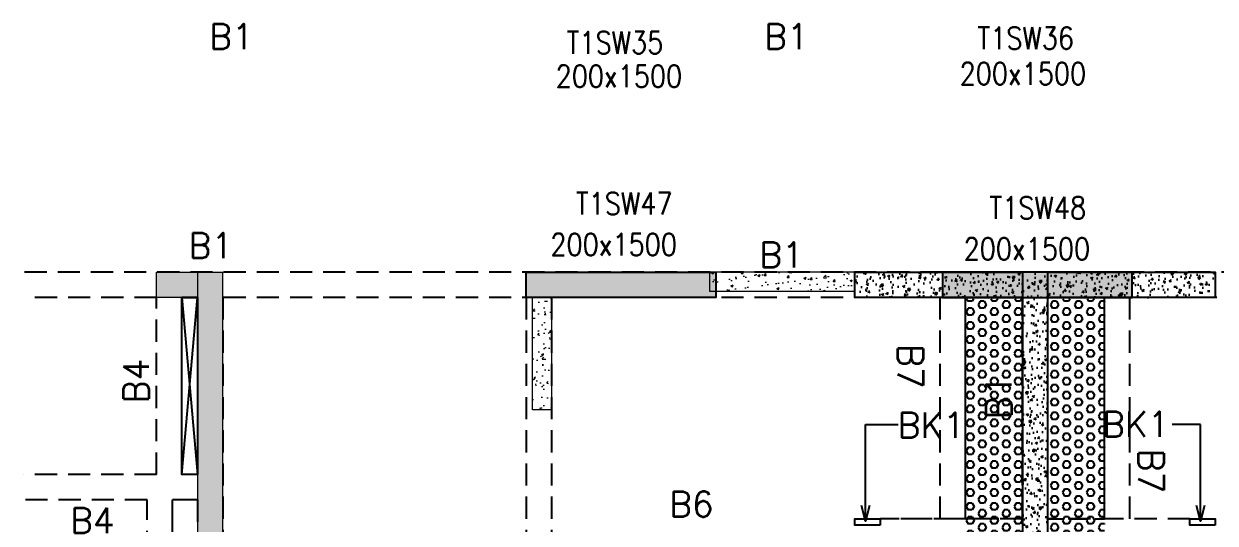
# Model space of a CAD drawing. Header units: millimetres. Extents: x 1078357 to 2594950, y -4969473 to -4636555.
# Drawn here: x 1829556 to 1838981, y -4658673 to -4654725 of the extents above; entities that cross this region are included whole.
import ezdxf

# ---------------------------------------------------------------- set-up
doc = ezdxf.new("R2010")
doc.units = ezdxf.units.MM
doc.linetypes.add('CONTINOUS', pattern=[0])
doc.linetypes.add('HIDDEN', pattern=[0.375, 0.25, -0.125])
doc.layers.get('0').update_dxf_attribs({"lineweight": 0})
for name, color, linetype, lineweight in [('A-_ANOTDIMA_D-', 6, 'Continuous', 13), ('COL. NO.', 30, 'Continuous', 25), ('COL. SIZE', 7, 'Continuous', 25), ('RCC UPSTAND', 43, 'Continuous', 30), ('S-NON STR RCC WALL', 8, 'Continuous', 0)]:
    doc.layers.add(name, color=color, linetype=linetype, lineweight=lineweight)
for name, color, linetype in [('B-200x300', 212, 'HIDDEN'), ('B-200x325', 201, 'HIDDEN'), ('B-200x375', 41, 'HIDDEN'), ('B-200x400', 44, 'HIDDEN'), ('B-200x650', 241, 'HIDDEN'), ('BK1-200x650', 241, 'HIDDEN'), ('DROP SLAB', 8, 'Continuous'), ('NON STR. RCC WALL', 6, 'Continuous'), ('S-COLUMN_SHEAR WALL', 1, 'Continuous'), ('SLAB FOLD', 8, 'Continuous'), ('UP TO 10FRS', 30, 'Continuous')]:
    doc.layers.add(name, color=color, linetype=linetype)
doc.styles.add('Roman', font='romans')
doc.styles.add('ROMANS', font='romans.shx', dxfattribs={"width": 0.85})
doc.dimstyles.new('HARESH', dxfattribs={"dimtxt": 150, "dimasz": 75, "dimexe": 0, "dimexo": 0, "dimgap": 25, "dimtad": 1, "dimdec": 0, "dimdsep": 46, "dimtxsty": 'Roman', "dimblk": 'OBLIQUE', "dimcen": 225, "dimdle": 25, "dimclrd": 2, "dimclre": 2, "dimclrt": 7, "dimadec": 8, "dimazin": 1, "dimtfac": 1, "dimtdec": 0, "dimtmove": 0, "dimatfit": 0, "dimfxl": 1, "dimlwd": -1, "dimlwe": -1, "dimarcsym": 0})
pattern_1 = [(230, (4374875.64, -7862687.78), (-143.4520365, 12.550427), [15, -165]), (175, (4374875.64, -7862687.78), (27.7502667, -150.438427), [12, -132]), (280.4514445, (4374863.69, -7862686.74), (-115.7017693, -137.887998), [12.7480384, -140.2284224]), (226.1842, (4374875.64, -7862727.78), (-213.448266, 33.103856), [22.5, -247.5]), (276.6356355, (4374857.86, -7862725.02), (-186.932389, -194.82372), [19.122068, -210.342752]), (171.184164, (4374875.64, -7862727.78), (-186.932389, -194.82372), [18, -198]), (201, (4374855.64, -7862717.78), (-119.3814104, 80.523778), [15, -165]), (146, (4374855.64, -7862717.78), (-48.6630664, -145.030009), [12, -132]), (251.4514447, (4374845.7, -7862711.07), (-168.0444753, -64.5062306), [12.748038, -140.2284224]), (217.5, (4374875.644, -7862687.78), (-2.43197106, -66.57877077), [0, -130.4, 0, -134, 0, -132.5]), (187.5, (4374875.644, -7862687.78), (-52.6139075, -78.8823424), [0, -76.4, 0, -127.4, 0, -50.5]), (147.5, (4374920.244, -7862687.78), (-106.7644872, 4.51097435), [0, -50, 0, -156, 0, -207]), (137.5, (4374940.24, -7862687.78), (-116.6372339, -20.0209965), [0, -65, 0, -103.6, 0, -147])]
pattern_2 = [(180, (718156.575, 218286.41), (-7e-15, -54.99261315), [31.75, -63.5]), (300, (718156.575, 218286.41), (47.625, 27.4963066), [31.75, -63.5]), (240, (718124.825, 218286.41), (47.625, -27.4963066), [31.75, -63.5])]

# ---------------------------------------------------------------- blocks, each defined once
blk = doc.blocks.new('_Oblique')
at = {"color": 0, "linetype": 'ByBlock', "lineweight": -2}
blk.add_line((-0.5, -0.5), (0.5, 0.5), dxfattribs=at)
blk = doc.blocks.new('G$CD63B60BD')
at = {"layer": 'COL. NO.', "linetype": 'Continuous', "style": 'ROMANS', "width": 0.85}
for s, p in [('T1SW36', (24393.6, 8712.9, -320.4)), ('T1SW35', (21143.9, 8676.9, -320.4)), ('T1SW47', (21217.5, 7404.4, -320.4)), ('T1SW48', (24489.2, 7371.3, -320.4))]:
    blk.add_text(s, height=175, dxfattribs=at).set_placement(p)
at = {"layer": 'COL. SIZE', "linetype": 'Continuous', "style": 'ROMANS', "width": 0.85}
for p in [(21057.7, 8411.3, -320.4), (24253.5, 8431.8, -320.4), (21016.2, 7080.9, -320.4), (24285.2, 7046.4, -320.4)]:
    blk.add_text('200x1500', height=175, dxfattribs=at).set_placement(p)

msp = doc.modelspace()

# ---------------------------------------------------------------- hatches: boundary and pattern name
at = {"layer": 'RCC UPSTAND'}
h = msp.add_hatch(dxfattribs=at)
h.set_pattern_fill('AR-CONC', color=8, scale=20, angle=180)
h.set_pattern_definition(pattern_1)
h.paths.add_polyline_path([(1836131.1, -4656687.8), (1837456.1, -4656687.8), (1837456.1, -4656887.8), (1836131.1, -4656887.8)])
h = msp.add_hatch(dxfattribs=at)
h.set_pattern_fill('AR-CONC', color=8, scale=20, angle=180)
h.set_pattern_definition([(230, (4374875.64, -7862687.78), (-143.4520365, 12.550427), [15, -165]), (175, (4374875.64, -7862687.78), (27.7502667, -150.438427), [12, -132]), (280.4514445, (4374863.69, -7862686.74), (-115.7017693, -137.887998), [12.7480384, -140.2284224]), (226.1842, (4374875.64, -7862727.78), (-213.448266, 33.103856), [22.5, -247.5]), (276.6356355, (4374857.86, -7862725.02), (-186.932389, -194.82372), [19.122068, -210.342752]), (171.184164, (4374875.64, -7862727.78), (-186.932389, -194.82372), [18, -198]), (201, (4374855.64, -7862717.78), (-119.3814104, 80.523778), [15, -165]), (146, (4374855.64, -7862717.78), (-48.6630664, -145.030009), [12, -132]), (251.4514447, (4374845.7, -7862711.07), (-168.0444753, -64.5062306), [12.748038, -140.2284224]), (217.5, (4374875.644, -7862687.78), (-2.43197106, -66.57877077), [0, -130.4, 0, -134, 0, -132.5]), (187.5, (4374875.644, -7862687.78), (-52.6139075, -78.8823424), [0, -76.4, 0, -127.4, 0, -50.5]), (147.5, (4374920.244, -7862687.78), (-106.7644872, 4.51097435), [0, -50, 0, -156, 0, -207]), (137.5, (4374940.24, -7862687.78), (-116.6372339, -20.0209965), [0, -65, 0, -103.6, 0, -147])])
h.paths.add_polyline_path([(1837456.1, -4658837.8), (1837656.1, -4658837.8), (1837656.1, -4656687.8), (1837456.1, -4656687.8)])
h = msp.add_hatch(dxfattribs=at)
h.set_pattern_fill('AR-CONC', color=8, scale=20, angle=180)
h.set_pattern_definition(pattern_1)
h.paths.add_polyline_path([(1837656.1, -4656687.8), (1838981.1, -4656687.8), (1838981.1, -4656887.8), (1837656.1, -4656887.8)])
at = {"layer": 'S-COLUMN_SHEAR WALL', "lineweight": 25}
h = msp.add_hatch(color=1, dxfattribs=at)
h.dxf.hatch_style = 1
h.paths.add_polyline_path([(1833531.1, -4656687.8), (1835031.1, -4656687.8), (1835031.1, -4656887.8), (1833531.1, -4656887.8)])
at = {"layer": 'S-NON STR RCC WALL', "ltscale": 700}
h = msp.add_hatch(dxfattribs=at)
h.set_pattern_fill('AR-CONC', color=256)
h.set_pattern_definition([(230, (2968367.7, -9472657.65), (-182.184669, 15.9390855), [19.05, -209.55]), (175, (2968367.7, -9472657.65), (35.2434214, -191.056845), [15.24, -167.640584]), (280.4514447, (2968352.53, -9472656.32), (-146.941247, -175.117752), [16.190009, -178.0902446]), (226.1842, (2968367.7, -9472708.45), (-271.079041, 42.042328), [28.575, -314.325]), (276.6355576, (2968345.12, -9472704.94), (-237.404134, -247.426125), [24.285023, -267.135608]), (171.184151, (2968367.7, -9472708.45), (-237.404134, -247.426125), [22.859967, -251.459732]), (201, (2968342.3, -9472695.75), (-151.6143913, 102.265198), [19.05, -209.55]), (146, (2968342.3, -9472695.75), (-61.802028, -184.187966), [15.24, -167.64]), (251.451445, (2968329.67, -9472687.22), (-213.416419, -81.922769), [16.190009, -178.0899376]), (217.5, (2968367.71, -9472657.646), (-3.08860325, -84.5550389), [0, -165.608, 0, -170.18, 0, -168.275]), (187.5, (2968367.71, -9472657.65), (-66.8196625, -100.1805748), [0, -97.028, 0, -161.798, 0, -64.135]), (147.5, (2968424.35, -9472657.646), (-135.5905952, 5.728744), [0, -63.5, 0, -198.12, 0, -262.89]), (137.5, (2968449.75, -9472657.65), (-148.1291814, -25.426491), [0, -82.55, 0, -131.572, 0, -186.69])])
h.paths.add_polyline_path([(1828056.4, -4656837.8), (1827256.4, -4656837.8), (1827256.4, -4656687.8), (1828056.4, -4656687.8)])
h.paths.add_polyline_path([(1826506.4, -4656687.8), (1826056.4, -4656687.8), (1826056.4, -4656837.8), (1826506.4, -4656837.8)])
h.paths.add_polyline_path([(1827706.3, -4657767.7), (1827856.4, -4657767.7), (1827856.4, -4656837.8), (1827706.3, -4656837.8)])
h.paths.add_polyline_path([(1826056.4, -4657917.8), (1827856.4, -4657917.8), (1827856.4, -4657767.8), (1826056.4, -4657767.8)])
h.paths.add_polyline_path([(1831131.4, -4656689.8), (1830931.4, -4656689.8), (1830931.4, -4659137.8), (1831131.4, -4659137.8)])
h.paths.add_polyline_path([(1829256.4, -4656687.8), (1829356.4, -4656687.8), (1829356.4, -4656837.8), (1829256.4, -4656837.8)])
h.paths.add_polyline_path([(1830606.4, -4656687.8), (1830931.4, -4656687.8), (1830931.4, -4656887.8), (1830606.4, -4656887.8)])
h = msp.add_hatch(dxfattribs=at)
h.set_pattern_fill('AR-CONC', color=256)
h.set_pattern_definition([(50, (1797536.36, -4771071.53), (182.18467, -15.93909), [19.05, -209.55]), (355, (1797536.36, -4771071.53), (-35.24342, 191.05685), [15.24, -167.64058]), (100.45144, (1797551.54, -4771072.86), (146.94125, 175.11775), [16.19, -178.09024]), (46.1842, (1797536.36, -4771020.73), (271.07904, -42.04233), [28.575, -314.325]), (96.63556, (1797558.95, -4771024.23), (237.40413, 247.4261), [24.285, -267.1356]), (351.18415, (1797536.36, -4771020.73), (237.40413, 247.4261), [22.85997, -251.45973]), (21, (1797561.76, -4771033.43), (151.6144, -102.2652), [19.05, -209.55]), (326, (1797561.76, -4771033.43), (61.80203, 184.18797), [15.24, -167.64]), (71.45144, (1797574.39, -4771041.95), (213.41642, 81.92277), [16.19, -178.08994]), (37.5, (1797536.356, -4771071.53), (3.088603, 84.55504), [0, -165.608, 0, -170.18, 0, -168.275]), (7.5, (1797536.36, -4771071.53), (66.81966, 100.180575), [0, -97.028, 0, -161.798, 0, -64.135]), (327.5, (1797479.714, -4771071.53), (135.590595, -5.728744), [0, -63.5, 0, -198.12, 0, -262.89]), (317.5, (1797454.31, -4771071.53), (148.12918, 25.42649), [0, -82.55, 0, -131.572, 0, -186.69])])
h.paths.add_polyline_path([(1836131.3, -4656687.8), (1834981.3, -4656687.8), (1834981.3, -4656837.8), (1836131.3, -4656837.8)])
at = {"layer": 'S-NON STR RCC WALL'}
h = msp.add_hatch(dxfattribs=at)
h.set_pattern_fill('AR-CONC', color=256, angle=180)
h.set_pattern_definition([(50, (-5617953.58, 27935567.1), (182.184669, -15.93908554), [19.05, -209.55]), (355, (-5617953.58, 27935567.1), (-35.2434214, 191.0568452), [15.24, -167.6405842]), (100.4514447, (-5617938.4, 27935565.76), (146.9412471, 175.1177519), [16.1900088, -178.0902446]), (46.1842, (-5617953.58, 27935617.9), (271.0790409, -42.042328), [28.575, -314.325]), (96.6355576, (-5617931, 27935614.4), (237.404134, 247.4261246), [24.2850231, -267.1356082]), (351.1841512, (-5617953.58, 27935617.9), (237.404134, 247.4261246), [22.859967, -251.459732]), (21, (-5617928.18, 27935605.2), (151.6143913, -102.2651982), [19.05, -209.55]), (326, (-5617928.18, 27935605.2), (61.8020283, 184.1879661), [15.24, -167.64]), (71.451445, (-5617915.54, 27935596.67), (213.4164193, 81.9227689), [16.1900088, -178.0899376]), (37.5, (-5617953.58, 27935567.09), (3.08860325, 84.55503887), [0, -165.608, 0, -170.18, 0, -168.275]), (7.5, (-5617953.58, 27935567.09), (66.8196625, 100.18057482), [0, -97.028, 0, -161.798, 0, -64.135]), (327.5, (-5618010.22, 27935567.09), (135.59059517, -5.72874399), [0, -63.5, 0, -198.12, 0, -262.89]), (317.5, (-5618035.62, 27935567.09), (148.1291814, 25.42649103), [0, -82.55, 0, -131.572, 0, -186.69])])
h.paths.add_polyline_path([(1833581.4, -4656887.8), (1833731.3, -4656887.8), (1833731.3, -4657777.7), (1833581.4, -4657777.7)])
at = {"layer": 'SLAB FOLD', "ltscale": 1000}
h = msp.add_hatch(dxfattribs=at)
h.set_pattern_fill('HEX', color=8, scale=10, angle=180)
h.set_pattern_definition(pattern_2)
h.paths.add_polyline_path([(1837456.3, -4656898.4), (1837006.3, -4656898.4), (1837006.3, -4658837.7), (1837456.3, -4658837.7)])
h = msp.add_hatch(dxfattribs=at)
h.set_pattern_fill('HEX', color=8, scale=10, angle=180)
h.set_pattern_definition(pattern_2)
h.paths.add_polyline_path([(1837656.7, -4656898.4), (1838106.7, -4656898.4), (1838106.7, -4658837.7), (1837656.7, -4658837.7)])
at = {"layer": 'UP TO 10FRS', "lineweight": 25}
h = msp.add_hatch(color=256, dxfattribs=at)
h.dxf.hatch_style = 1
h.paths.add_polyline_path([(1838324.7, -4656887.8), (1838324.7, -4656687.8), (1836824.7, -4656687.8), (1836824.7, -4656887.8)])

# ---------------------------------------------------------------- linework, layer by layer
at = {"layer": 'B-200x300', "linetype": 'HIDDEN', "ltscale": 700}
for p, q in [((1830606.4, -4658287.7, 0), (1830606.4, -4656887.8, 0)), ((1830606.4, -4658287.7, 0), (1829556.3, -4658287.7, 0)), ((1830931.4, -4658287.7, 0), (1830806.4, -4658287.7, 0)), ((1830531.4, -4658487.7, 0), (1829556.3, -4658487.7, 0)), ((1830531.4, -4659432.7, 0), (1830531.4, -4658487.7, 0))]:
    msp.add_line(p, q, dxfattribs=at)
at = {"layer": 'B-200x300', "linetype": 'Continuous', "ltscale": 700}
for p, q in [((1830806.4, -4658287.7, 0), (1830806.4, -4656887.8, 0)), ((1830931.4, -4658487.7, 0), (1830731.4, -4658487.7, 0)), ((1830731.4, -4659432.7, 0), (1830731.4, -4658487.7, 0))]:
    msp.add_line(p, q, dxfattribs=at)
at = {"layer": 'B-200x375', "ltscale": 700}
for p, q in [((1836806, -4658637.8, 0), (1836806, -4656887.8, 0)), ((1838306.2, -4658637.8, 0), (1838306.2, -4656887.8, 0))]:
    msp.add_line(p, q, dxfattribs=at)
at = {"layer": 'B-200x375', "linetype": 'Continuous', "ltscale": 700}
for p, q in [((1837006, -4658637.8, 0), (1837006, -4656898.4, 0)), ((1838106.2, -4658637.8, 0), (1838106.2, -4656898.4, 0))]:
    msp.add_line(p, q, dxfattribs=at)
at = {"layer": 'B-200x400', "linetype": 'HIDDEN', "ltscale": 500}
for p, q in [((1837455.9, -4658637.8, 0), (1837005.8, -4658637.8, 0)), ((1837655.9, -4658637.8, 0), (1838106.1, -4658637.8, 0))]:
    msp.add_line(p, q, dxfattribs=at)
at = {"layer": 'B-200x650', "linetype": 'HIDDEN', "ltscale": 700}
for p, q in [((1836824.7, -4656687.8, 0), (1829556.3, -4656687.8, 0)), ((1849181.3, -4656687.8, 0), (1838324.7, -4656687.8, 0)), ((1830606.4, -4656887.8, 0), (1829556.4, -4656887.8, 0)), ((1830931.4, -4656887.8, 0), (1830806.4, -4656887.8, 0)), ((1830931.4, -4656887.8, 0), (1830931.4, -4658287.7, 0)), ((1836824.7, -4656887.8, 0), (1831131.3, -4656887.8, 0)), ((1831131.4, -4656887.8, 0), (1831131.4, -4662137.7, 0)), ((1833531.3, -4656887.8, 0), (1833531.3, -4663337.7, 0)), ((1833731.3, -4656887.8, 0), (1833731.3, -4663337.7, 0)), ((1837456.3, -4658637.7, 0), (1837456.3, -4656887.8, 0)), ((1837656.3, -4658637.7, 0), (1837656.3, -4656887.8, 0)), ((1843981.3, -4656887.8, 0), (1838324.7, -4656887.8, 0)), ((1830931.4, -4658487.7, 0), (1830931.4, -4662137.7, 0)), ((1837006, -4658637.6, 0), (1836331.1, -4658637.6, 0)), ((1837456.3, -4658637.7, 0), (1836331.3, -4658637.7, 0)), ((1838781.3, -4658637.7, 0), (1837656.3, -4658637.7, 0)), ((1838781.2, -4658637.6, 0), (1838106.1, -4658637.8, 0))]:
    msp.add_line(p, q, dxfattribs=at)
at = {"layer": 'BK1-200x650', "linetype": 'Continuous', "ltscale": 700, "elevation": 0}
for points in [[(1836331.4, -4658687.8), (1836131.3, -4658687.8), (1836131.3, -4658637.6), (1836331.4, -4658637.6)], [(1838981.4, -4658687.8), (1838781.4, -4658687.8), (1838781.4, -4658637.6), (1838981.4, -4658637.6)]]:
    msp.add_lwpolyline(points, close=True, dxfattribs=at)
at = {"layer": 'DROP SLAB', "color": 3, "linetype": 'CONTINOUS', "ltscale": 500}
for p, q in [((1830806.4, -4658287.7, 0), (1830931.4, -4656887.7, 0)), ((1830806.4, -4656887.7, 0), (1830931.4, -4658287.7, 0))]:
    msp.add_line(p, q, dxfattribs=at)
at = {"layer": 'DROP SLAB', "color": 3, "linetype": 'CONTINOUS', "ltscale": 500, "elevation": 0}
msp.add_lwpolyline([(1830806.4, -4656887.7), (1830931.4, -4656887.7), (1830931.4, -4658287.7), (1830806.4, -4658287.7)], close=True, dxfattribs=at)
at = {"layer": 'NON STR. RCC WALL', "elevation": 0}
for points in [[(1836131.1, -4656687.8), (1837456.1, -4656687.8), (1837456.1, -4656887.8), (1836131.1, -4656887.8)], [(1837456.1, -4658837.8), (1837656.1, -4658837.8), (1837656.1, -4656687.8), (1837456.1, -4656687.8)], [(1837656.1, -4656687.8), (1838981.1, -4656687.8), (1838981.1, -4656887.8), (1837656.1, -4656887.8)]]:
    msp.add_lwpolyline(points, close=True, dxfattribs=at)
at = {"layer": 'S-COLUMN_SHEAR WALL', "color": 1, "lineweight": 25, "elevation": 0}
msp.add_lwpolyline([(1833531.1, -4656687.8), (1835031.1, -4656687.8), (1835031.1, -4656887.8), (1833531.1, -4656887.8)], close=True, dxfattribs=at)
at = {"layer": 'S-NON STR RCC WALL', "elevation": 0}
for points in [[(1830606.4, -4656687.8), (1830931.4, -4656687.8), (1830931.4, -4656887.8), (1830606.4, -4656887.8)], [(1831131.4, -4656689.8), (1830931.4, -4656689.8), (1830931.4, -4659137.8), (1831131.4, -4659137.8)]]:
    msp.add_lwpolyline(points, close=True, dxfattribs=at)
at = {"layer": 'S-NON STR RCC WALL', "ltscale": 700, "elevation": 0}
for points in [[(1836131.3, -4656687.8), (1834981.3, -4656687.8), (1834981.3, -4656837.8), (1836131.3, -4656837.8)], [(1833581.4, -4656887.8), (1833731.3, -4656887.8), (1833731.3, -4657777.7), (1833581.4, -4657777.7)]]:
    msp.add_lwpolyline(points, close=True, dxfattribs=at)
at = {"layer": 'UP TO 10FRS', "lineweight": 25, "elevation": 0}
msp.add_lwpolyline([(1838324.7, -4656887.8), (1838324.7, -4656687.8), (1836824.7, -4656687.8), (1836824.7, -4656887.8)], close=True, dxfattribs=at)

# ---------------------------------------------------------------- block references
at = {"layer": 'A-_ANOTDIMA_D-', "color": 2, "ltscale": 700}
msp.add_blockref('G$CD63B60BD', (1812706.1, -4663637.8, 0), dxfattribs=at)

# ---------------------------------------------------------------- texts
at = {"layer": 'B-200x300', "linetype": 'HIDDEN', "ltscale": 500, "style": 'ROMANS'}
for rotation, p in [(89.99906, (1830545.4, -4657724.3, -2.7)), (359.99906, (1829922.7, -4658751.3, -2.7))]:
    msp.add_text('B4', height=200, rotation=rotation, dxfattribs=at).set_placement(p)
at = {"layer": 'B-200x325', "linetype": 'Continuous', "ltscale": 700, "style": 'ROMANS'}
msp.add_text('B6', height=200, rotation=359.99945, dxfattribs=at).set_placement((1834661.6, -4658622.5, -2.7))
at = {"layer": 'B-200x375', "linetype": 'Continuous', "ltscale": 700, "style": 'ROMANS'}
for p in [(1836471.2, -4657258.1, -2.7), (1838374.8, -4658085.4, -2.7)]:
    msp.add_text('B7', height=200, rotation=269.99906, dxfattribs=at).set_placement(p)
at = {"layer": 'B-200x650', "linetype": 'HIDDEN', "ltscale": 500, "style": 'ROMANS'}
for rotation, p in [(359.99906, (1831022, -4654924.9, -2.7)), (359.99906, (1835413, -4654924.9, -2.7)), (359.99906, (1830858.4, -4656578.1, -2.7)), (0.00094, (1835374.3, -4656650.5, -2.7))]:
    msp.add_text('B1', height=200, rotation=rotation, dxfattribs=at).set_placement(p)
at = {"layer": 'B-200x650', "linetype": 'HIDDEN', "ltscale": 700, "style": 'ROMANS'}
msp.add_text('B1', height=200, rotation=89.99906, dxfattribs=at).set_placement((1837370.2, -4657851.6, -2.7))
at = {"layer": 'BK1-200x650', "linetype": 'Continuous', "ltscale": 700, "style": 'ROMANS'}
for rotation, p in [(0.00094, (1836469.1, -4657997.3, -2.7)), (359.99906, (1838086.9, -4657990.6, -2.7))]:
    msp.add_text('BK1', height=200, rotation=rotation, dxfattribs=at).set_placement(p)

# ---------------------------------------------------------------- leaders
at = {"layer": 'BK1-200x650', "linetype": 'Continuous', "ltscale": 700}
for points in [[(1836214.9, -4658657.5, 0), (1836214.9, -4657892.8, 0), (1836473.7, -4657892.8, 0)], [(1838864.9, -4658657.5, 0), (1838864.9, -4657892.8, 0), (1838640.5, -4657892.8, 0)]]:
    msp.add_leader(points, dimstyle='HARESH', override={"dimasz": 125, "dimgap": 25, "dimtad": 0, "dimldrblk": 'Open30'}, dxfattribs=at)

doc.saveas('drawing.dxf')
